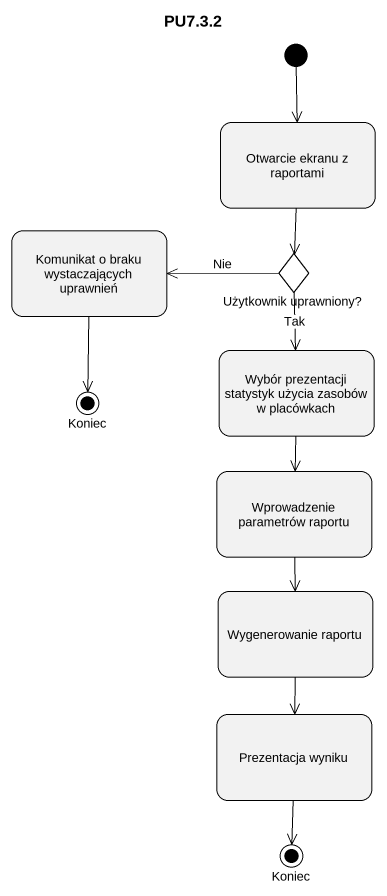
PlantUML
@startuml
title PU7.3.2
hide empty description
state "Otwarcie ekranu z raportami" as Otwarcie_ekranu_z_raportami
state "Komunikat o braku wystaczających uprawnień" as Komunikat_o_braku
state "Użytkownik uprawniony?" as Użytkownik_uprawniony <<choice>>
state "Wybór prezentacji statystyk użycia zasobów w placówkach" as Wybór_prezentacji_statystyk
state Koniec <<end>>
state "Wprowadzenie parametrów raportu" as Wprowadzenie_parametrów
state "Wygenerowanie raportu" as Wygenerowanie_raportu
state "Prezentacja wyniku" as Prezentacja_wyniku
state "Koniec" as Koniec_2 <<end>>
[*] --> Otwarcie_ekranu_z_raportami
Otwarcie_ekranu_z_raportami --> Użytkownik_uprawniony
Komunikat_o_braku --> Koniec
Użytkownik_uprawniony -left-> Komunikat_o_braku : Nie
Użytkownik_uprawniony --> Wybór_prezentacji_statystyk : Tak
Wybór_prezentacji_statystyk --> Wprowadzenie_parametrów
Wprowadzenie_parametrów --> Wygenerowanie_raportu
Wygenerowanie_raportu --> Prezentacja_wyniku
Prezentacja_wyniku --> Koniec_2
@enduml
